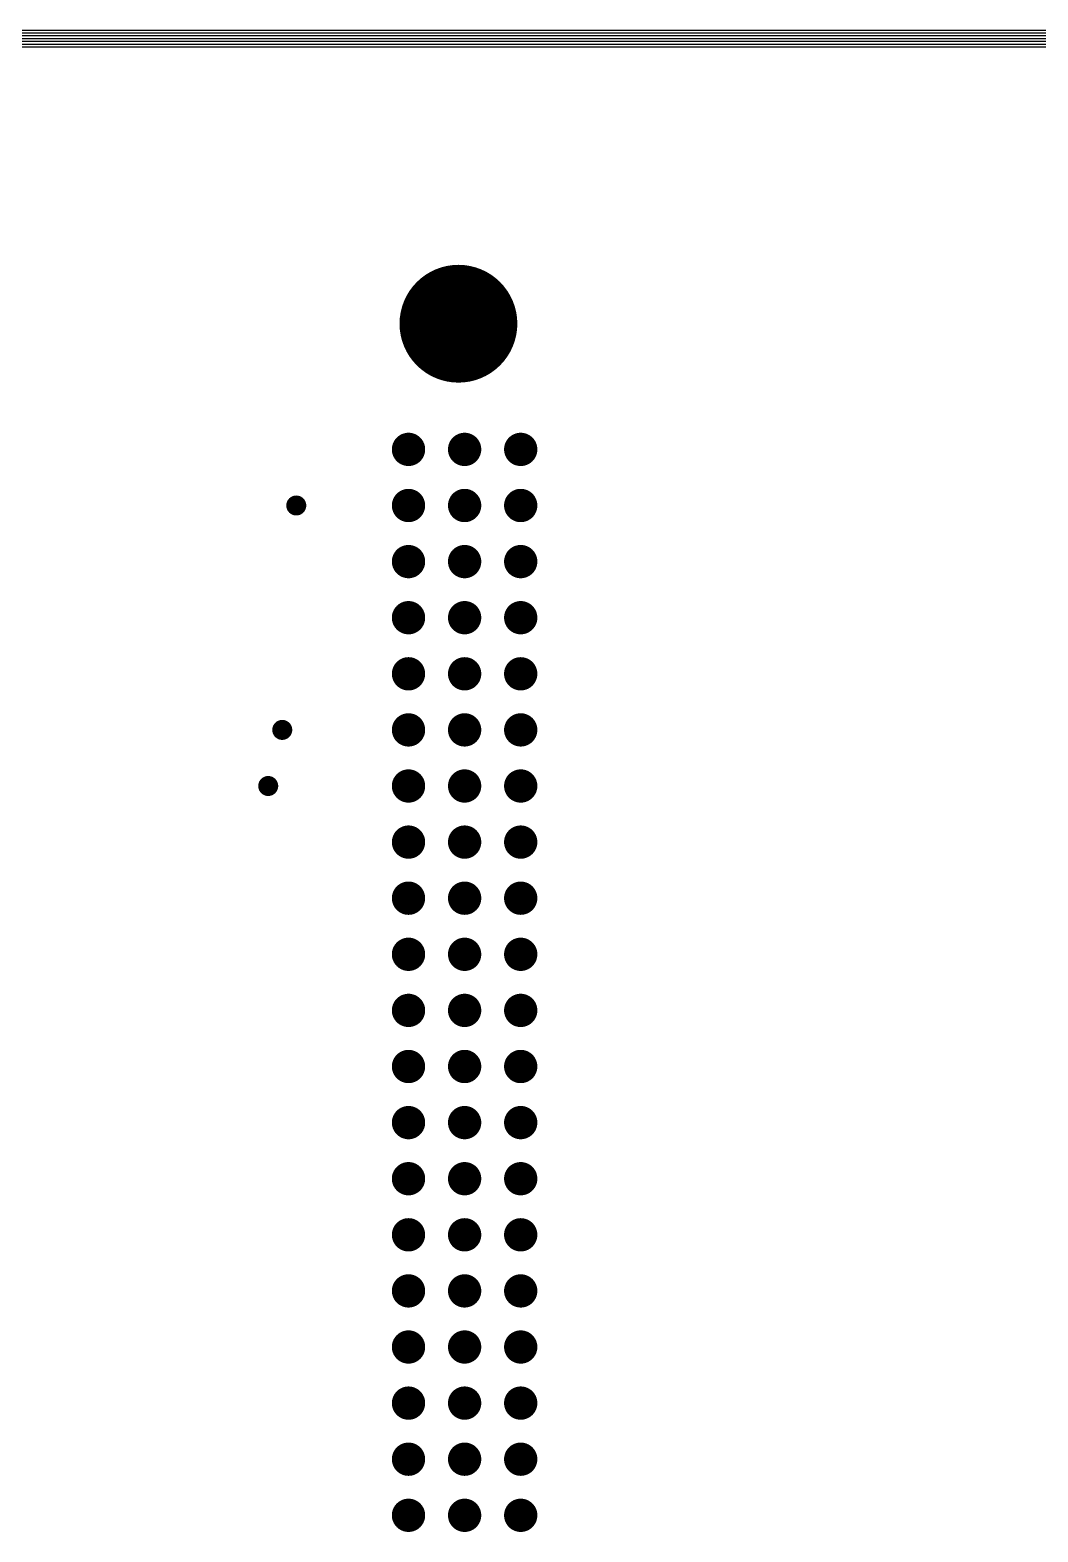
# Model space of a CAD drawing. Extents: x 295 to 953, y 10 to 290.
# Drawn here: x 761.1 to 806.7, y 150.9 to 218.9 of the extents above; entities that cross this region are included whole.
import ezdxf

# ---------------------------------------------------------------- set-up
doc = ezdxf.new("R2010")
doc.units = 0
doc.header["$LTSCALE"] = 5
doc.header["$MEASUREMENT"] = 0
doc.layers.get('0').update_dxf_attribs({"linetype": 'CONTINUOUS', "lineweight": 25})
doc.layers.add('DV-ABPB-A4_GND', color=1, linetype='CONTINUOUS')

msp = doc.modelspace()

# ---------------------------------------------------------------- linework, layer by layer
for points, const_width in [([(779.147, 205.563, 1), (781.814, 205.563, 1)], 2.667), ([(777.843, 199.873, 1), (778.597, 199.873, 1)], 0.754), ([(780.383, 199.873, 1), (781.137, 199.873, 1)], 0.754), ([(782.923, 199.873, 1), (783.677, 199.873, 1)], 0.754), ([(777.843, 197.333, 1), (778.597, 197.333, 1)], 0.754), ([(780.383, 197.333, 1), (781.137, 197.333, 1)], 0.754), ([(782.923, 197.333, 1), (783.677, 197.333, 1)], 0.754), ([(772.913, 197.333, 1), (773.366, 197.333, 1)], 0.453), ([(777.843, 194.793, 1), (778.597, 194.793, 1)], 0.754), ([(780.383, 194.793, 1), (781.137, 194.793, 1)], 0.754), ([(782.923, 194.793, 1), (783.677, 194.793, 1)], 0.754), ([(777.843, 192.253, 1), (778.597, 192.253, 1)], 0.754), ([(780.383, 192.253, 1), (781.137, 192.253, 1)], 0.754), ([(782.923, 192.253, 1), (783.677, 192.253, 1)], 0.754), ([(777.843, 189.713, 1), (778.597, 189.713, 1)], 0.754), ([(780.383, 189.713, 1), (781.137, 189.713, 1)], 0.754), ([(782.923, 189.713, 1), (783.677, 189.713, 1)], 0.754), ([(777.843, 187.173, 1), (778.597, 187.173, 1)], 0.754), ([(780.383, 187.173, 1), (781.137, 187.173, 1)], 0.754), ([(782.923, 187.173, 1), (783.677, 187.173, 1)], 0.754), ([(772.278, 187.173, 1), (772.731, 187.173, 1)], 0.453), ([(771.643, 184.633, 1), (772.096, 184.633, 1)], 0.453), ([(777.843, 184.633, 1), (778.597, 184.633, 1)], 0.754), ([(780.383, 184.633, 1), (781.137, 184.633, 1)], 0.754), ([(782.923, 184.633, 1), (783.677, 184.633, 1)], 0.754), ([(777.843, 182.093, 1), (778.597, 182.093, 1)], 0.754), ([(780.383, 182.093, 1), (781.137, 182.093, 1)], 0.754), ([(782.923, 182.093, 1), (783.677, 182.093, 1)], 0.754), ([(777.843, 179.553, 1), (778.597, 179.553, 1)], 0.754), ([(780.383, 179.553, 1), (781.137, 179.553, 1)], 0.754), ([(782.923, 179.553, 1), (783.677, 179.553, 1)], 0.754), ([(777.843, 177.013, 1), (778.597, 177.013, 1)], 0.754), ([(780.383, 177.013, 1), (781.137, 177.013, 1)], 0.754), ([(782.923, 177.013, 1), (783.677, 177.013, 1)], 0.754), ([(777.843, 174.473, 1), (778.597, 174.473, 1)], 0.754), ([(780.383, 174.473, 1), (781.137, 174.473, 1)], 0.754), ([(782.923, 174.473, 1), (783.677, 174.473, 1)], 0.754), ([(777.843, 171.933, 1), (778.597, 171.933, 1)], 0.754), ([(780.383, 171.933, 1), (781.137, 171.933, 1)], 0.754), ([(782.923, 171.933, 1), (783.677, 171.933, 1)], 0.754), ([(777.843, 169.393, 1), (778.597, 169.393, 1)], 0.754), ([(780.383, 169.393, 1), (781.137, 169.393, 1)], 0.754), ([(782.923, 169.393, 1), (783.677, 169.393, 1)], 0.754), ([(777.843, 166.853, 1), (778.597, 166.853, 1)], 0.754), ([(780.383, 166.853, 1), (781.137, 166.853, 1)], 0.754), ([(782.923, 166.853, 1), (783.677, 166.853, 1)], 0.754), ([(777.843, 164.313, 1), (778.597, 164.313, 1)], 0.754), ([(780.383, 164.313, 1), (781.137, 164.313, 1)], 0.754), ([(782.923, 164.313, 1), (783.677, 164.313, 1)], 0.754), ([(777.843, 161.773, 1), (778.597, 161.773, 1)], 0.754), ([(780.383, 161.773, 1), (781.137, 161.773, 1)], 0.754), ([(782.923, 161.773, 1), (783.677, 161.773, 1)], 0.754), ([(777.843, 159.233, 1), (778.597, 159.233, 1)], 0.754), ([(780.383, 159.233, 1), (781.137, 159.233, 1)], 0.754), ([(782.923, 159.233, 1), (783.677, 159.233, 1)], 0.754), ([(777.843, 156.693, 1), (778.597, 156.693, 1)], 0.754), ([(780.383, 156.693, 1), (781.137, 156.693, 1)], 0.754), ([(782.923, 156.693, 1), (783.677, 156.693, 1)], 0.754), ([(777.843, 154.153, 1), (778.597, 154.153, 1)], 0.754), ([(780.383, 154.153, 1), (781.137, 154.153, 1)], 0.754), ([(782.923, 154.153, 1), (783.677, 154.153, 1)], 0.754), ([(777.843, 151.613, 1), (778.597, 151.613, 1)], 0.754), ([(780.383, 151.613, 1), (781.137, 151.613, 1)], 0.754), ([(782.923, 151.613, 1), (783.677, 151.613, 1)], 0.754)]:
    msp.add_lwpolyline(points, format="xyb", close=True, dxfattribs=dict(const_width=const_width))
at = {"layer": 'DV-ABPB-A4_GND', "color": 7}
for p, q in [((499.709, 218.86), (874.168, 218.86)), ((499.709, 218.733), (874.168, 218.733)), ((499.709, 218.606), (874.168, 218.606)), ((499.709, 218.479), (874.168, 218.479)), ((499.749, 218.352), (874.125, 218.352)), ((499.823, 218.098), (874.051, 218.098)), ((499.876, 218.225), (873.998, 218.225))]:
    msp.add_line(p, q, dxfattribs=at)

doc.saveas('drawing.dxf')
